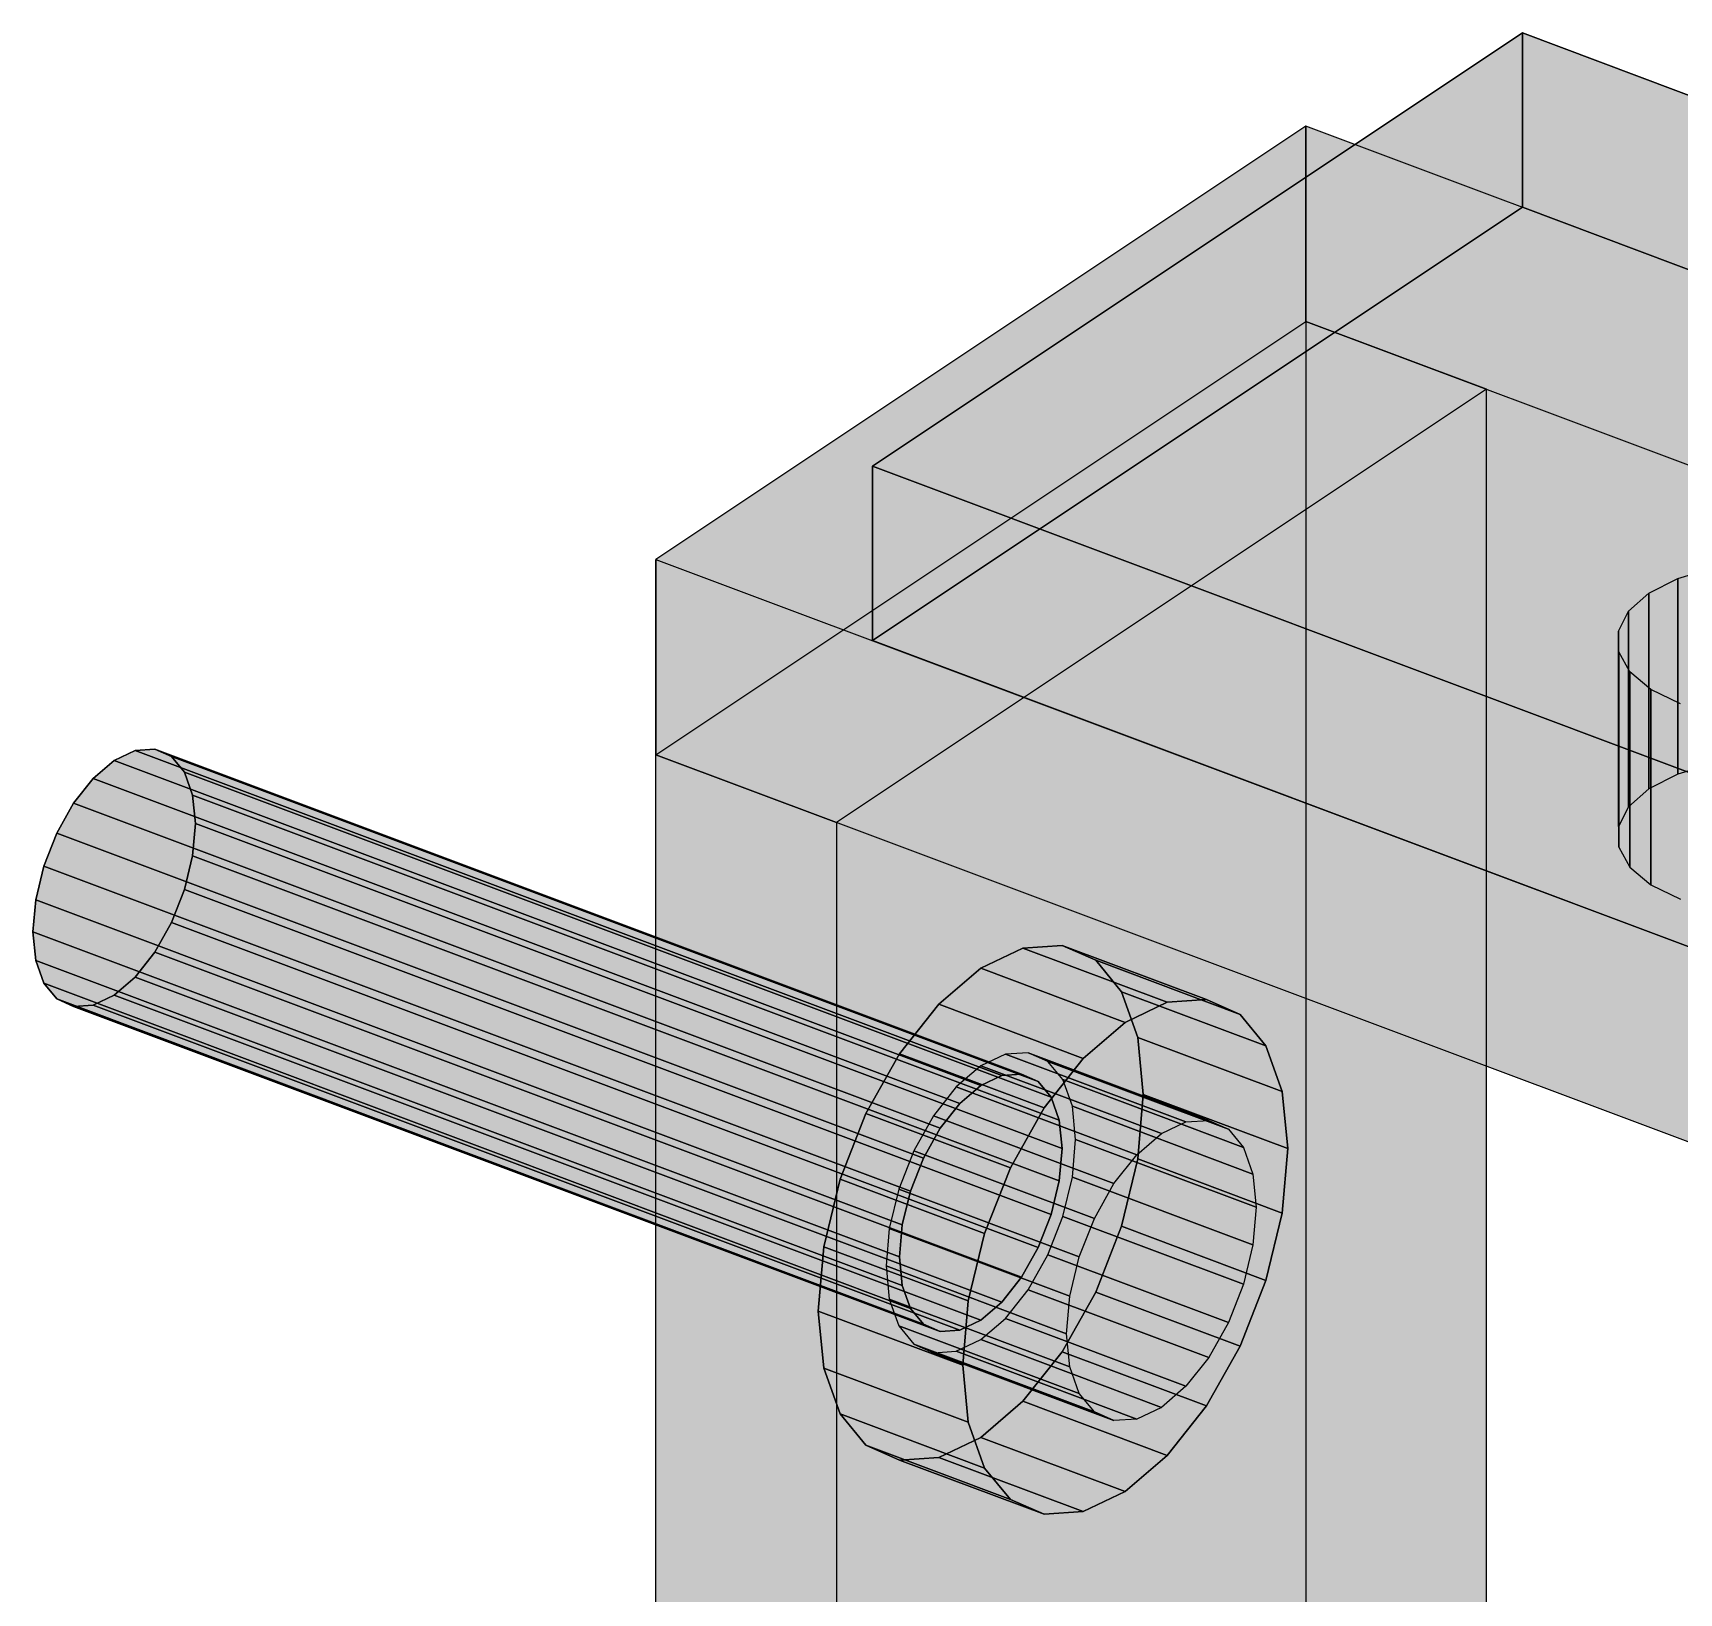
# Model space of a CAD drawing. Header units: millimetres. Extents: x 50 to 612415, y 2 to 4150.
# Drawn here: x 493685.91 to 493733.18, y 3221.14 to 3265.94 of the extents above; entities that cross this region are included whole.
import ezdxf

# ---------------------------------------------------------------- set-up
doc = ezdxf.new("R2010")
doc.units = ezdxf.units.MM
doc.layers.add('HATCH', color=8, linetype='Continuous', lineweight=9)
doc.layers.add('OUTLINE', color=7, linetype='Continuous', lineweight=25)

msp = doc.modelspace()

# ---------------------------------------------------------------- hatches: boundary and pattern name
at = {"layer": 'HATCH', "true_color": 0xaaafb2}
for points in [[(493728.679, 3260.932), (493710.014, 3248.489), (493710.014, 3253.495), (493728.679, 3265.938)], [(493703.793, 3245.209), (493722.457, 3257.652), (493722.457, 3263.265), (493703.793, 3250.822)], [(493715.05, 3236.409), (493703.793, 3245.209), (493722.457, 3257.652)], [(493715.482, 3235.884), (493715.05, 3236.409), (493722.457, 3257.652)], [(493715.482, 3231.955), (493722.457, 3257.652), (493722.457, 3195.914)], [(493715.482, 3231.955), (493715.754, 3233.084), (493722.457, 3257.652)], [(493715.754, 3235.118), (493715.482, 3235.884), (493722.457, 3257.652)], [(493715.754, 3233.084), (493715.847, 3234.163), (493722.457, 3257.652)], [(493715.847, 3234.163), (493715.754, 3235.118), (493722.457, 3257.652)], [(493727.642, 3255.708), (493708.977, 3243.265), (493720.234, 3234.465)], [(493727.642, 3255.708), (493720.234, 3234.465), (493720.667, 3233.94)], [(493727.642, 3193.97), (493727.642, 3255.708), (493720.667, 3230.011)], [(493727.642, 3255.708), (493720.939, 3231.14), (493720.667, 3230.011)], [(493727.642, 3255.708), (493720.667, 3233.94), (493720.939, 3233.174)], [(493727.642, 3255.708), (493721.032, 3232.219), (493720.939, 3231.14)], [(493727.642, 3255.708), (493720.939, 3233.174), (493721.032, 3232.219)], [(493690.259, 3241.344), (493688.842, 3245.336), (493688.239, 3245.048)], [(493690.259, 3241.344), (493689.405, 3245.375), (493688.842, 3245.336)], [(493690.259, 3241.344), (493689.888, 3245.162), (493689.405, 3245.375)], [(493690.259, 3241.344), (493690.259, 3244.711), (493689.888, 3245.162)], [(493710.496, 3231.612), (493703.793, 3183.471), (493703.793, 3245.209)], [(493715.05, 3236.409), (493714.486, 3236.658), (493703.793, 3245.209)], [(493714.486, 3236.658), (493713.829, 3236.613), (493703.793, 3245.209)], [(493713.829, 3236.613), (493713.125, 3236.277), (493703.793, 3245.209)], [(493713.125, 3236.277), (493712.421, 3235.673), (493703.793, 3245.209)], [(493712.421, 3235.673), (493711.764, 3234.843), (493703.793, 3245.209)], [(493711.764, 3234.843), (493711.2, 3233.843), (493703.793, 3245.209)], [(493710.768, 3232.741), (493710.496, 3231.612), (493703.793, 3245.209)], [(493711.2, 3233.843), (493710.768, 3232.741), (493703.793, 3245.209)], [(493690.259, 3241.344), (493688.239, 3245.048), (493687.635, 3244.531)], [(493690.259, 3241.344), (493690.492, 3244.055), (493690.259, 3244.711)], [(493690.259, 3241.344), (493687.635, 3244.531), (493687.072, 3243.819)], [(493690.259, 3241.344), (493687.072, 3243.819), (493686.589, 3242.962)], [(493690.259, 3241.344), (493690.572, 3243.236), (493690.492, 3244.055)], [(493690.259, 3241.344), (493690.492, 3242.311), (493690.572, 3243.236)], [(493708.977, 3243.265), (493708.977, 3181.527), (493715.68, 3229.668)], [(493708.977, 3243.265), (493719.671, 3234.714), (493720.234, 3234.465)], [(493708.977, 3243.265), (493719.014, 3234.669), (493719.671, 3234.714)], [(493708.977, 3243.265), (493718.31, 3234.333), (493719.014, 3234.669)], [(493708.977, 3243.265), (493717.605, 3233.729), (493718.31, 3234.333)], [(493708.977, 3243.265), (493716.949, 3232.899), (493717.605, 3233.729)], [(493708.977, 3243.265), (493716.385, 3231.899), (493716.949, 3232.899)], [(493708.977, 3243.265), (493715.68, 3229.668), (493715.952, 3230.797)], [(493708.977, 3243.265), (493715.952, 3230.797), (493716.385, 3231.899)], [(493690.259, 3241.344), (493686.589, 3242.962), (493686.218, 3242.017)], [(493690.259, 3241.344), (493686.218, 3242.017), (493685.985, 3241.05)], [(493690.259, 3241.344), (493685.906, 3240.125), (493685.985, 3239.307)], [(493690.259, 3241.344), (493685.985, 3241.05), (493685.906, 3240.125)], [(493690.259, 3241.344), (493685.985, 3239.307), (493686.218, 3238.65)], [(493690.259, 3241.344), (493686.218, 3238.65), (493686.589, 3238.2)], [(493690.259, 3241.344), (493686.589, 3238.2), (493687.072, 3237.987)], [(493690.259, 3241.344), (493687.072, 3237.987), (493687.635, 3238.025)], [(493690.259, 3241.344), (493687.635, 3238.025), (493688.239, 3238.313)], [(493690.259, 3241.344), (493688.239, 3238.313), (493688.842, 3238.83)], [(493690.259, 3241.344), (493688.842, 3238.83), (493689.405, 3239.542)], [(493690.259, 3241.344), (493689.405, 3239.542), (493689.888, 3240.399)], [(493717.166, 3231.675), (493714.333, 3239.659), (493713.125, 3239.083)], [(493717.166, 3231.675), (493715.458, 3239.736), (493714.333, 3239.659)], [(493717.166, 3231.675), (493716.424, 3239.31), (493715.458, 3239.736)], [(493717.166, 3231.675), (493713.125, 3239.083), (493711.917, 3238.049)], [(493717.166, 3231.675), (493717.166, 3238.41), (493716.424, 3239.31)], [(493717.166, 3231.675), (493711.917, 3238.049), (493710.792, 3236.626)], [(493717.166, 3231.675), (493717.632, 3237.096), (493717.166, 3238.41)], [(493717.273, 3237.528), (493718.48, 3238.104), (493721.314, 3230.119)], [(493718.48, 3238.104), (493719.606, 3238.181), (493721.314, 3230.119)], [(493719.606, 3238.181), (493720.572, 3237.755), (493721.314, 3230.119)], [(493720.572, 3237.755), (493721.314, 3236.854), (493721.314, 3230.119)], [(493716.065, 3236.493), (493717.273, 3237.528), (493721.314, 3230.119)], [(493717.166, 3231.675), (493717.791, 3235.459), (493717.632, 3237.096)], [(493717.166, 3231.675), (493710.792, 3236.626), (493709.826, 3234.911)], [(493721.314, 3236.854), (493721.78, 3235.541), (493721.314, 3230.119)], [(493714.94, 3235.07), (493716.065, 3236.493), (493721.314, 3230.119)], [(493712.521, 3235.198), (493713.125, 3235.716), (493715.146, 3232.011)], [(493713.125, 3235.716), (493713.729, 3236.004), (493715.146, 3232.011)], [(493713.729, 3236.004), (493714.292, 3236.042), (493715.146, 3232.011)], [(493714.292, 3236.042), (493714.775, 3235.829), (493715.146, 3232.011)], [(493714.775, 3235.829), (493715.146, 3235.379), (493715.146, 3232.011)], [(493711.958, 3234.487), (493712.521, 3235.198), (493715.146, 3232.011)], [(493715.146, 3235.379), (493715.379, 3234.722), (493715.146, 3232.011)], [(493717.166, 3231.675), (493717.632, 3233.61), (493717.791, 3235.459)], [(493721.78, 3235.541), (493721.939, 3233.904), (493721.314, 3230.119)], [(493717.166, 3231.675), (493709.826, 3234.911), (493709.084, 3233.022)], [(493713.973, 3233.356), (493714.94, 3235.07), (493721.314, 3230.119)], [(493715.379, 3234.722), (493715.458, 3233.904), (493715.146, 3232.011)], [(493711.475, 3233.63), (493711.958, 3234.487), (493715.146, 3232.011)], [(493715.458, 3233.904), (493715.379, 3232.979), (493715.146, 3232.011)], [(493721.939, 3233.904), (493721.78, 3232.054), (493721.314, 3230.119)], [(493711.104, 3232.685), (493711.475, 3233.63), (493715.146, 3232.011)], [(493713.232, 3231.466), (493713.973, 3233.356), (493721.314, 3230.119)], [(493717.166, 3231.675), (493709.084, 3233.022), (493708.618, 3231.087)], [(493710.871, 3231.717), (493711.104, 3232.685), (493715.146, 3232.011)], [(493710.871, 3229.974), (493710.792, 3230.793), (493715.146, 3232.011)], [(493710.792, 3230.793), (493710.871, 3231.717), (493715.146, 3232.011)], [(493711.104, 3229.317), (493710.871, 3229.974), (493715.146, 3232.011)], [(493711.475, 3228.867), (493711.104, 3229.317), (493715.146, 3232.011)], [(493711.958, 3228.654), (493711.475, 3228.867), (493715.146, 3232.011)], [(493712.521, 3228.693), (493711.958, 3228.654), (493715.146, 3232.011)], [(493713.125, 3228.981), (493712.521, 3228.693), (493715.146, 3232.011)], [(493713.729, 3229.498), (493713.125, 3228.981), (493715.146, 3232.011)], [(493714.292, 3230.21), (493713.729, 3229.498), (493715.146, 3232.011)], [(493714.775, 3231.067), (493714.292, 3230.21), (493715.146, 3232.011)], [(493715.05, 3230.853), (493715.482, 3231.955), (493722.457, 3195.914)], [(493710.496, 3231.612), (493710.403, 3230.534), (493703.793, 3183.471)], [(493717.166, 3231.675), (493708.459, 3229.237), (493708.618, 3227.6)], [(493717.166, 3231.675), (493708.618, 3231.087), (493708.459, 3229.237)], [(493717.166, 3231.675), (493708.618, 3227.6), (493709.084, 3226.287)], [(493717.166, 3231.675), (493709.084, 3226.287), (493709.826, 3225.386)], [(493717.166, 3231.675), (493709.826, 3225.386), (493710.792, 3224.96)], [(493717.166, 3231.675), (493710.792, 3224.96), (493711.917, 3225.037)], [(493717.166, 3231.675), (493711.917, 3225.037), (493713.125, 3225.613)], [(493712.766, 3229.531), (493713.232, 3231.466), (493721.314, 3230.119)], [(493717.166, 3231.675), (493713.125, 3225.613), (493714.333, 3226.648)], [(493717.166, 3231.675), (493714.333, 3226.648), (493715.458, 3228.071)], [(493717.166, 3231.675), (493715.458, 3228.071), (493716.424, 3229.785)], [(493703.793, 3183.471), (493710.403, 3230.534), (493710.496, 3229.579)], [(493714.486, 3229.853), (493715.05, 3230.853), (493722.457, 3195.914)], [(493712.766, 3226.045), (493712.607, 3227.682), (493721.314, 3230.119)], [(493712.607, 3227.682), (493712.766, 3229.531), (493721.314, 3230.119)], [(493713.232, 3224.731), (493712.766, 3226.045), (493721.314, 3230.119)], [(493713.973, 3223.831), (493713.232, 3224.731), (493721.314, 3230.119)], [(493714.94, 3223.405), (493713.973, 3223.831), (493721.314, 3230.119)], [(493716.065, 3223.482), (493714.94, 3223.405), (493721.314, 3230.119)], [(493717.273, 3224.058), (493716.065, 3223.482), (493721.314, 3230.119)], [(493718.48, 3225.092), (493717.273, 3224.058), (493721.314, 3230.119)], [(493719.606, 3226.515), (493718.48, 3225.092), (493721.314, 3230.119)], [(493720.572, 3228.23), (493719.606, 3226.515), (493721.314, 3230.119)], [(493727.642, 3193.97), (493720.667, 3230.011), (493720.234, 3228.909)], [(493710.403, 3201.348), (493703.793, 3183.471), (493710.496, 3229.579)], [(493708.977, 3181.527), (493715.588, 3228.589), (493715.68, 3229.668)], [(493710.496, 3202.427), (493710.403, 3201.348), (493710.496, 3229.579)], [(493715.754, 3205.933), (493715.482, 3206.699), (493710.496, 3229.579)], [(493715.482, 3206.699), (493715.05, 3207.224), (493710.496, 3229.579)], [(493715.05, 3207.224), (493714.486, 3207.473), (493710.496, 3229.579)], [(493714.486, 3207.473), (493713.829, 3207.427), (493710.496, 3229.579)], [(493713.829, 3207.427), (493713.125, 3207.092), (493710.496, 3229.579)], [(493713.125, 3207.092), (493712.421, 3206.488), (493710.496, 3229.579)], [(493712.421, 3206.488), (493711.764, 3205.658), (493710.496, 3229.579)], [(493711.764, 3205.658), (493711.2, 3204.658), (493710.496, 3229.579)], [(493710.768, 3203.556), (493710.496, 3202.427), (493710.496, 3229.579)], [(493711.2, 3204.658), (493710.768, 3203.556), (493710.496, 3229.579)], [(493715.754, 3205.933), (493710.496, 3229.579), (493710.768, 3228.812)], [(493713.829, 3229.023), (493714.486, 3229.853), (493722.457, 3195.914)], [(493715.68, 3227.634), (493715.588, 3228.589), (493708.977, 3181.527)], [(493715.754, 3205.933), (493710.768, 3228.812), (493711.2, 3228.287)], [(493713.125, 3228.419), (493713.829, 3229.023), (493722.457, 3195.914)], [(493727.642, 3193.97), (493720.234, 3228.909), (493719.671, 3227.909)], [(493715.754, 3205.933), (493711.2, 3228.287), (493722.457, 3195.914)], [(493711.2, 3228.287), (493711.764, 3228.038), (493722.457, 3195.914)], [(493712.421, 3228.084), (493713.125, 3228.419), (493722.457, 3195.914)], [(493715.68, 3227.634), (493708.977, 3181.527), (493715.588, 3199.404)], [(493711.764, 3228.038), (493712.421, 3228.084), (493722.457, 3195.914)], [(493715.68, 3227.634), (493715.588, 3199.404), (493715.68, 3200.483)], [(493715.68, 3227.634), (493720.667, 3204.755), (493720.939, 3203.988)], [(493715.68, 3227.634), (493720.234, 3205.28), (493720.667, 3204.755)], [(493715.68, 3227.634), (493719.671, 3205.528), (493720.234, 3205.28)], [(493715.68, 3227.634), (493719.014, 3205.483), (493719.671, 3205.528)], [(493715.68, 3227.634), (493718.31, 3205.147), (493719.014, 3205.483)], [(493715.68, 3227.634), (493717.605, 3204.544), (493718.31, 3205.147)], [(493715.68, 3227.634), (493716.949, 3203.714), (493717.605, 3204.544)], [(493715.68, 3227.634), (493716.385, 3202.714), (493716.949, 3203.714)], [(493715.68, 3227.634), (493715.68, 3200.483), (493715.952, 3201.612)], [(493715.68, 3227.634), (493715.952, 3201.612), (493716.385, 3202.714)], [(493715.952, 3226.868), (493715.68, 3227.634), (493720.939, 3203.988)], [(493727.642, 3193.97), (493719.671, 3227.909), (493719.014, 3227.079)], [(493716.385, 3226.343), (493715.952, 3226.868), (493720.939, 3203.988)], [(493727.642, 3193.97), (493719.014, 3227.079), (493718.31, 3226.475)], [(493727.642, 3193.97), (493716.385, 3226.343), (493720.939, 3203.988)], [(493727.642, 3193.97), (493716.949, 3226.094), (493716.385, 3226.343)], [(493727.642, 3193.97), (493718.31, 3226.475), (493717.605, 3226.139)], [(493727.642, 3193.97), (493717.605, 3226.139), (493716.949, 3226.094)]]:
    msp.add_hatch(color=253, dxfattribs=at).paths.add_polyline_path(points)
at = {"layer": 'HATCH', "true_color": 0xb7bcc0}
for points in [[(493728.679, 3265.938), (493710.014, 3253.495), (493759.787, 3234.83)], [(493728.679, 3265.938), (493759.787, 3234.83), (493778.452, 3247.274)], [(493722.457, 3263.265), (493703.793, 3250.822), (493732.308, 3249.85)], [(493722.457, 3263.265), (493735.296, 3250.734), (493736.48, 3250.741)], [(493722.457, 3263.265), (493736.48, 3250.741), (493737.627, 3250.594)], [(493722.457, 3263.265), (493734.155, 3250.575), (493735.296, 3250.734)], [(493722.457, 3263.265), (493737.627, 3250.594), (493738.659, 3250.303)], [(493722.457, 3263.265), (493733.136, 3250.273), (493734.155, 3250.575)], [(493722.457, 3263.265), (493738.659, 3250.303), (493739.506, 3249.889)], [(493722.457, 3263.265), (493732.308, 3249.85), (493733.136, 3250.273)], [(493784.673, 3239.934), (493722.457, 3263.265), (493739.506, 3249.889)], [(493759.787, 3229.824), (493710.014, 3248.489), (493728.679, 3260.932)], [(493778.452, 3242.267), (493759.787, 3229.824), (493728.679, 3260.932)], [(493703.793, 3245.209), (493722.457, 3257.652), (493727.642, 3255.708), (493708.977, 3243.265)], [(493732.308, 3244.237), (493703.793, 3245.209), (493722.457, 3257.652)], [(493736.48, 3245.128), (493735.296, 3245.122), (493722.457, 3257.652)], [(493737.627, 3244.981), (493736.48, 3245.128), (493722.457, 3257.652)], [(493735.296, 3245.122), (493734.155, 3244.962), (493722.457, 3257.652)], [(493738.659, 3244.691), (493737.627, 3244.981), (493722.457, 3257.652)], [(493734.155, 3244.962), (493733.136, 3244.66), (493722.457, 3257.652)], [(493739.506, 3244.277), (493738.659, 3244.691), (493722.457, 3257.652)], [(493733.136, 3244.66), (493732.308, 3244.237), (493722.457, 3257.652)], [(493739.506, 3244.277), (493722.457, 3257.652), (493784.673, 3234.322)], [(493731.727, 3249.334), (493732.308, 3249.85), (493703.793, 3250.822)], [(493731.434, 3248.76), (493731.727, 3249.334), (493703.793, 3250.822)], [(493731.447, 3248.168), (493731.434, 3248.76), (493703.793, 3250.822)], [(493731.766, 3247.598), (493731.447, 3248.168), (493703.793, 3250.822)], [(493703.793, 3250.822), (493732.369, 3247.088), (493731.766, 3247.598)], [(493703.793, 3250.822), (493733.216, 3246.674), (493732.369, 3247.088)], [(493703.793, 3250.822), (493758.726, 3237.488), (493733.216, 3246.674)], [(493703.793, 3250.822), (493766.009, 3227.491), (493758.726, 3237.488)], [(493703.793, 3245.209), (493732.308, 3244.237), (493731.727, 3243.721)], [(493703.793, 3245.209), (493731.727, 3243.721), (493731.434, 3243.148)], [(493703.793, 3245.209), (493731.434, 3243.148), (493731.447, 3242.555)], [(493703.793, 3245.209), (493731.447, 3242.555), (493731.766, 3241.985)], [(493731.766, 3241.985), (493732.369, 3241.476), (493703.793, 3245.209)], [(493732.369, 3241.476), (493733.216, 3241.062), (493703.793, 3245.209)], [(493733.216, 3241.062), (493758.726, 3231.875), (493703.793, 3245.209)], [(493758.726, 3231.875), (493766.009, 3221.878), (493703.793, 3245.209)]]:
    msp.add_hatch(color=9, dxfattribs=at).paths.add_polyline_path(points)
at = {"layer": 'HATCH', "true_color": 0xacb1b5}
for points in [[(493778.452, 3242.267), (493728.679, 3260.932), (493728.679, 3265.938), (493778.452, 3247.274)], [(493722.457, 3257.652), (493784.673, 3234.322), (493784.673, 3239.934), (493722.457, 3263.265)], [(493722.457, 3257.652), (493722.457, 3195.914), (493727.642, 3193.97), (493727.642, 3255.708)], [(493710.014, 3248.489), (493759.787, 3229.824), (493759.787, 3234.83), (493710.014, 3253.495)], [(493766.009, 3221.878), (493703.793, 3245.209), (493703.793, 3250.822), (493766.009, 3227.491)], [(493703.793, 3183.471), (493703.793, 3245.209), (493708.977, 3243.265), (493708.977, 3181.527)]]:
    msp.add_hatch(color=253, dxfattribs=at).paths.add_polyline_path(points)
at = {"layer": 'HATCH', "true_color": 0xadb2b6}
for points in [[(493734.155, 3244.962), (493733.136, 3244.66), (493733.136, 3250.273), (493734.155, 3250.575)], [(493714.775, 3235.829), (493714.292, 3236.042), (493689.405, 3245.375), (493689.888, 3245.162)], [(493720.572, 3237.755), (493719.606, 3238.181), (493715.458, 3239.736), (493716.424, 3239.31)], [(493711.475, 3228.867), (493711.958, 3228.654), (493687.072, 3237.987), (493686.589, 3238.2)], [(493715.05, 3236.409), (493714.486, 3236.658), (493719.671, 3234.714), (493720.234, 3234.465)], [(493711.2, 3228.287), (493711.764, 3228.038), (493716.949, 3226.094), (493716.385, 3226.343)], [(493713.973, 3223.831), (493714.94, 3223.405), (493710.792, 3224.96), (493709.826, 3225.386)]]:
    msp.add_hatch(color=253, dxfattribs=at).paths.add_polyline_path(points)
at = {"layer": 'HATCH', "true_color": 0xa8aeb1}
msp.add_hatch(color=253, dxfattribs=at).paths.add_polyline_path([(493732.308, 3244.237), (493731.727, 3243.721), (493731.727, 3249.334), (493732.308, 3249.85)])
at = {"layer": 'HATCH', "true_color": 0xabb0b4}
for points in [[(493733.136, 3244.66), (493732.308, 3244.237), (493732.308, 3249.85), (493733.136, 3250.273)], [(493732.369, 3241.476), (493733.216, 3241.062), (493733.216, 3246.674), (493732.369, 3247.088)]]:
    msp.add_hatch(color=253, dxfattribs=at).paths.add_polyline_path(points)
at = {"layer": 'HATCH', "true_color": 0xa6abae}
for points in [[(493731.727, 3243.721), (493731.434, 3243.148), (493731.434, 3248.76), (493731.727, 3249.334)], [(493731.447, 3242.555), (493731.766, 3241.985), (493731.766, 3247.598), (493731.447, 3248.168)]]:
    msp.add_hatch(color=253, dxfattribs=at).paths.add_polyline_path(points)
at = {"layer": 'HATCH', "true_color": 0xa3a8ab}
msp.add_hatch(color=253, dxfattribs=at).paths.add_polyline_path([(493731.434, 3243.148), (493731.447, 3242.555), (493731.447, 3248.168), (493731.434, 3248.76)])
at = {"layer": 'HATCH', "true_color": 0xa9aeb1}
msp.add_hatch(color=253, dxfattribs=at).paths.add_polyline_path([(493731.766, 3241.985), (493732.369, 3241.476), (493732.369, 3247.088), (493731.766, 3247.598)])
at = {"layer": 'HATCH', "true_color": 0xb5bbbf}
for points in [[(493713.729, 3236.004), (493713.125, 3235.716), (493688.239, 3245.048), (493688.842, 3245.336)], [(493718.48, 3238.104), (493717.273, 3237.528), (493713.125, 3239.083), (493714.333, 3239.659)], [(493712.521, 3228.693), (493713.125, 3228.981), (493688.239, 3238.313), (493687.635, 3238.025)], [(493713.829, 3236.613), (493713.125, 3236.277), (493718.31, 3234.333), (493719.014, 3234.669)], [(493712.421, 3228.084), (493713.125, 3228.419), (493718.31, 3226.475), (493717.605, 3226.139)], [(493716.065, 3223.482), (493717.273, 3224.058), (493713.125, 3225.613), (493711.917, 3225.037)]]:
    msp.add_hatch(color=9, dxfattribs=at).paths.add_polyline_path(points)
at = {"layer": 'HATCH', "true_color": 0xb2b7bb}
for points in [[(493714.292, 3236.042), (493713.729, 3236.004), (493688.842, 3245.336), (493689.405, 3245.375)], [(493719.606, 3238.181), (493718.48, 3238.104), (493714.333, 3239.659), (493715.458, 3239.736)], [(493711.958, 3228.654), (493712.521, 3228.693), (493687.635, 3238.025), (493687.072, 3237.987)], [(493714.486, 3236.658), (493713.829, 3236.613), (493719.014, 3234.669), (493719.671, 3234.714)], [(493711.764, 3228.038), (493712.421, 3228.084), (493717.605, 3226.139), (493716.949, 3226.094)], [(493714.94, 3223.405), (493716.065, 3223.482), (493711.917, 3225.037), (493710.792, 3224.96)]]:
    msp.add_hatch(color=9, dxfattribs=at).paths.add_polyline_path(points)
at = {"layer": 'HATCH', "true_color": 0xa8adb0}
for points in [[(493715.146, 3235.379), (493714.775, 3235.829), (493689.888, 3245.162), (493690.259, 3244.711)], [(493721.314, 3236.854), (493720.572, 3237.755), (493716.424, 3239.31), (493717.166, 3238.41)], [(493711.104, 3229.317), (493711.475, 3228.867), (493686.589, 3238.2), (493686.218, 3238.65)], [(493715.482, 3235.884), (493715.05, 3236.409), (493720.234, 3234.465), (493720.667, 3233.94)], [(493710.768, 3228.812), (493711.2, 3228.287), (493716.385, 3226.343), (493715.952, 3226.868)], [(493713.232, 3224.731), (493713.973, 3223.831), (493709.826, 3225.386), (493709.084, 3226.287)]]:
    msp.add_hatch(color=253, dxfattribs=at).paths.add_polyline_path(points)
at = {"layer": 'HATCH', "true_color": 0xb8bdc1}
for points in [[(493713.125, 3235.716), (493712.521, 3235.198), (493687.635, 3244.531), (493688.239, 3245.048)], [(493717.273, 3237.528), (493716.065, 3236.493), (493711.917, 3238.049), (493713.125, 3239.083)], [(493713.125, 3228.981), (493713.729, 3229.498), (493688.842, 3238.83), (493688.239, 3238.313)], [(493713.125, 3236.277), (493712.421, 3235.673), (493717.605, 3233.729), (493718.31, 3234.333)], [(493713.125, 3228.419), (493713.829, 3229.023), (493719.014, 3227.079), (493718.31, 3226.475)], [(493717.273, 3224.058), (493718.48, 3225.092), (493714.333, 3226.648), (493713.125, 3225.613)]]:
    msp.add_hatch(color=9, dxfattribs=at).paths.add_polyline_path(points)
at = {"layer": 'HATCH', "true_color": 0xa4a9ac}
for points in [[(493715.379, 3234.722), (493715.146, 3235.379), (493690.259, 3244.711), (493690.492, 3244.055)], [(493710.871, 3229.974), (493711.104, 3229.317), (493686.218, 3238.65), (493685.985, 3239.307)], [(493721.78, 3235.541), (493721.314, 3236.854), (493717.166, 3238.41), (493717.632, 3237.096)], [(493715.754, 3235.118), (493715.482, 3235.884), (493720.667, 3233.94), (493720.939, 3233.174)], [(493710.496, 3229.579), (493710.768, 3228.812), (493715.952, 3226.868), (493715.68, 3227.634)], [(493712.766, 3226.045), (493713.232, 3224.731), (493709.084, 3226.287), (493708.618, 3227.6)]]:
    msp.add_hatch(color=253, dxfattribs=at).paths.add_polyline_path(points)
at = {"layer": 'HATCH', "true_color": 0xb9bec2}
for points in [[(493712.521, 3235.198), (493711.958, 3234.487), (493687.072, 3243.819), (493687.635, 3244.531)], [(493713.729, 3229.498), (493714.292, 3230.21), (493689.405, 3239.542), (493688.842, 3238.83)], [(493716.065, 3236.493), (493714.94, 3235.07), (493710.792, 3236.626), (493711.917, 3238.049)], [(493712.421, 3235.673), (493711.764, 3234.843), (493716.949, 3232.899), (493717.605, 3233.729)], [(493713.829, 3229.023), (493714.486, 3229.853), (493719.671, 3227.909), (493719.014, 3227.079)], [(493718.48, 3225.092), (493719.606, 3226.515), (493715.458, 3228.071), (493714.333, 3226.648)]]:
    msp.add_hatch(color=9, dxfattribs=at).paths.add_polyline_path(points)
at = {"layer": 'HATCH', "true_color": 0xb8bec2}
for points in [[(493711.958, 3234.487), (493711.475, 3233.63), (493686.589, 3242.962), (493687.072, 3243.819)], [(493714.292, 3230.21), (493714.775, 3231.067), (493689.888, 3240.399), (493689.405, 3239.542)], [(493714.94, 3235.07), (493713.973, 3233.356), (493709.826, 3234.911), (493710.792, 3236.626)], [(493711.764, 3234.843), (493711.2, 3233.843), (493716.385, 3231.899), (493716.949, 3232.899)], [(493714.486, 3229.853), (493715.05, 3230.853), (493720.234, 3228.909), (493719.671, 3227.909)], [(493719.606, 3226.515), (493720.572, 3228.23), (493716.424, 3229.785), (493715.458, 3228.071)]]:
    msp.add_hatch(color=9, dxfattribs=at).paths.add_polyline_path(points)
at = {"layer": 'HATCH', "true_color": 0xa9afb2}
for points in [[(493715.458, 3233.904), (493715.379, 3234.722), (493690.492, 3244.055), (493690.572, 3243.236)], [(493710.792, 3230.793), (493710.871, 3229.974), (493685.985, 3239.307), (493685.906, 3240.125)], [(493721.939, 3233.904), (493721.78, 3235.541), (493717.632, 3237.096), (493717.791, 3235.459)], [(493715.847, 3234.163), (493715.754, 3235.118), (493720.939, 3233.174), (493721.032, 3232.219)], [(493710.403, 3230.534), (493710.496, 3229.579), (493715.68, 3227.634), (493715.588, 3228.589)], [(493712.607, 3227.682), (493712.766, 3226.045), (493708.618, 3227.6), (493708.459, 3229.237)]]:
    msp.add_hatch(color=253, dxfattribs=at).paths.add_polyline_path(points)
at = {"layer": 'HATCH', "true_color": 0xaeb4b8}
for points in [[(493715.379, 3232.979), (493715.458, 3233.904), (493690.572, 3243.236), (493690.492, 3242.311)], [(493710.871, 3231.717), (493710.792, 3230.793), (493685.906, 3240.125), (493685.985, 3241.05)], [(493721.78, 3232.054), (493721.939, 3233.904), (493717.791, 3235.459), (493717.632, 3233.61)], [(493715.754, 3233.084), (493715.847, 3234.163), (493721.032, 3232.219), (493720.939, 3231.14)], [(493710.496, 3231.612), (493710.403, 3230.534), (493715.588, 3228.589), (493715.68, 3229.668)], [(493712.766, 3229.531), (493712.607, 3227.682), (493708.459, 3229.237), (493708.618, 3231.087)]]:
    msp.add_hatch(color=253, dxfattribs=at).paths.add_polyline_path(points)
at = {"layer": 'HATCH', "true_color": 0xb6bcc0}
for points in [[(493711.475, 3233.63), (493711.104, 3232.685), (493686.218, 3242.017), (493686.589, 3242.962)], [(493714.775, 3231.067), (493715.146, 3232.011), (493690.259, 3241.344), (493689.888, 3240.399)], [(493713.973, 3233.356), (493713.232, 3231.466), (493709.084, 3233.022), (493709.826, 3234.911)], [(493711.2, 3233.843), (493710.768, 3232.741), (493715.952, 3230.797), (493716.385, 3231.899)], [(493715.05, 3230.853), (493715.482, 3231.955), (493720.667, 3230.011), (493720.234, 3228.909)], [(493720.572, 3228.23), (493721.314, 3230.119), (493717.166, 3231.675), (493716.424, 3229.785)]]:
    msp.add_hatch(color=9, dxfattribs=at).paths.add_polyline_path(points)
at = {"layer": 'HATCH', "true_color": 0xb3b8bc}
for points in [[(493715.146, 3232.011), (493715.379, 3232.979), (493690.492, 3242.311), (493690.259, 3241.344)], [(493711.104, 3232.685), (493710.871, 3231.717), (493685.985, 3241.05), (493686.218, 3242.017)], [(493721.314, 3230.119), (493721.78, 3232.054), (493717.632, 3233.61), (493717.166, 3231.675)], [(493713.232, 3231.466), (493712.766, 3229.531), (493708.618, 3231.087), (493709.084, 3233.022)], [(493715.482, 3231.955), (493715.754, 3233.084), (493720.939, 3231.14), (493720.667, 3230.011)], [(493710.768, 3232.741), (493710.496, 3231.612), (493715.68, 3229.668), (493715.952, 3230.797)]]:
    msp.add_hatch(color=9, dxfattribs=at).paths.add_polyline_path(points)

# ---------------------------------------------------------------- linework, layer by layer
at = {"layer": 'OUTLINE', "color": 139, "true_color": 0x42544a}
for p, q in [((493710.014, 3253.495), (493728.679, 3265.938)), ((493728.679, 3265.938), (493710.014, 3253.495)), ((493728.679, 3265.938), (493728.679, 3260.932)), ((493728.679, 3260.932), (493728.679, 3265.938)), ((493728.679, 3265.938), (493778.452, 3247.274)), ((493778.452, 3247.274), (493728.679, 3265.938)), ((493722.457, 3263.265), (493703.793, 3250.822)), ((493722.457, 3263.265), (493703.793, 3250.822)), ((493722.457, 3257.652), (493722.457, 3263.265)), ((493784.673, 3239.934), (493722.457, 3263.265)), ((493722.457, 3263.265), (493722.457, 3257.652)), ((493784.673, 3239.934), (493722.457, 3263.265)), ((493728.679, 3260.932), (493710.014, 3248.489)), ((493710.014, 3248.489), (493728.679, 3260.932)), ((493778.452, 3242.267), (493728.679, 3260.932)), ((493728.679, 3260.932), (493778.452, 3242.267)), ((493703.793, 3245.209), (493722.457, 3257.652)), ((493703.793, 3245.209), (493722.457, 3257.652)), ((493703.793, 3245.209), (493722.457, 3257.652)), ((493703.793, 3245.209), (493722.457, 3257.652)), ((493722.457, 3257.652), (493722.457, 3195.914)), ((493727.642, 3255.708), (493722.457, 3257.652)), ((493722.457, 3257.652), (493722.457, 3195.914)), ((493722.457, 3257.652), (493727.642, 3255.708)), ((493722.457, 3257.652), (493784.673, 3234.322)), ((493722.457, 3257.652), (493784.673, 3234.322)), ((493727.642, 3255.708), (493708.977, 3243.265)), ((493727.642, 3255.708), (493708.977, 3243.265)), ((493727.642, 3193.97), (493727.642, 3255.708)), ((493727.642, 3193.97), (493727.642, 3255.708)), ((493710.014, 3248.489), (493710.014, 3253.495)), ((493710.014, 3253.495), (493759.787, 3234.83)), ((493759.787, 3234.83), (493710.014, 3253.495)), ((493710.014, 3253.495), (493710.014, 3248.489)), ((493703.793, 3250.822), (493703.793, 3245.209)), ((493703.793, 3245.209), (493703.793, 3250.822)), ((493703.793, 3250.822), (493766.009, 3227.491)), ((493703.793, 3250.822), (493766.009, 3227.491)), ((493733.136, 3250.273), (493734.155, 3250.575)), ((493733.136, 3250.273), (493734.155, 3250.575)), ((493731.727, 3249.334), (493732.308, 3249.85)), ((493731.727, 3249.334), (493732.308, 3249.85)), ((493732.308, 3249.85), (493733.136, 3250.273)), ((493732.308, 3249.85), (493733.136, 3250.273)), ((493732.308, 3244.237), (493732.308, 3249.85)), ((493732.308, 3249.85), (493732.308, 3244.237)), ((493733.136, 3244.66), (493733.136, 3250.273)), ((493733.136, 3250.273), (493733.136, 3244.66)), ((493731.434, 3248.76), (493731.727, 3249.334)), ((493731.434, 3248.76), (493731.727, 3249.334)), ((493731.727, 3243.721), (493731.727, 3249.334)), ((493731.727, 3249.334), (493731.727, 3243.721)), ((493759.787, 3229.824), (493710.014, 3248.489)), ((493710.014, 3248.489), (493759.787, 3229.824)), ((493731.434, 3243.148), (493731.434, 3248.76)), ((493731.447, 3248.168), (493731.434, 3248.76)), ((493731.434, 3248.76), (493731.434, 3243.148)), ((493731.447, 3248.168), (493731.434, 3248.76)), ((493731.447, 3242.555), (493731.447, 3248.168)), ((493731.766, 3247.598), (493731.447, 3248.168)), ((493731.766, 3247.598), (493731.447, 3248.168)), ((493731.447, 3248.168), (493731.447, 3242.555)), ((493731.766, 3241.985), (493731.766, 3247.598)), ((493732.369, 3247.088), (493731.766, 3247.598)), ((493732.369, 3247.088), (493731.766, 3247.598)), ((493731.766, 3247.598), (493731.766, 3241.985)), ((493732.369, 3241.476), (493732.369, 3247.088)), ((493733.216, 3246.674), (493732.369, 3247.088)), ((493733.216, 3246.674), (493732.369, 3247.088)), ((493732.369, 3247.088), (493732.369, 3241.476)), ((493688.842, 3245.336), (493688.239, 3245.048)), ((493688.239, 3245.048), (493688.842, 3245.336)), ((493689.405, 3245.375), (493688.842, 3245.336)), ((493688.842, 3245.336), (493689.405, 3245.375)), ((493713.729, 3236.004), (493688.842, 3245.336)), ((493688.842, 3245.336), (493713.729, 3236.004)), ((493689.888, 3245.162), (493689.405, 3245.375)), ((493714.292, 3236.042), (493689.405, 3245.375)), ((493689.405, 3245.375), (493689.888, 3245.162)), ((493689.405, 3245.375), (493714.292, 3236.042)), ((493690.259, 3244.711), (493689.888, 3245.162)), ((493714.775, 3235.829), (493689.888, 3245.162)), ((493689.888, 3245.162), (493690.259, 3244.711)), ((493689.888, 3245.162), (493714.775, 3235.829)), ((493703.793, 3183.471), (493703.793, 3245.209)), ((493703.793, 3183.471), (493703.793, 3245.209)), ((493703.793, 3245.209), (493708.977, 3243.265)), ((493708.977, 3243.265), (493703.793, 3245.209)), ((493766.009, 3221.878), (493703.793, 3245.209)), ((493766.009, 3221.878), (493703.793, 3245.209)), ((493688.239, 3245.048), (493687.635, 3244.531)), ((493687.635, 3244.531), (493688.239, 3245.048)), ((493713.125, 3235.716), (493688.239, 3245.048)), ((493688.239, 3245.048), (493713.125, 3235.716)), ((493690.492, 3244.055), (493690.259, 3244.711)), ((493715.146, 3235.379), (493690.259, 3244.711)), ((493690.259, 3244.711), (493690.492, 3244.055)), ((493690.259, 3244.711), (493715.146, 3235.379)), ((493733.136, 3244.66), (493732.308, 3244.237)), ((493733.136, 3244.66), (493732.308, 3244.237)), ((493734.155, 3244.962), (493733.136, 3244.66)), ((493734.155, 3244.962), (493733.136, 3244.66)), ((493687.635, 3244.531), (493687.072, 3243.819)), ((493687.072, 3243.819), (493687.635, 3244.531)), ((493712.521, 3235.198), (493687.635, 3244.531)), ((493687.635, 3244.531), (493712.521, 3235.198)), ((493732.308, 3244.237), (493731.727, 3243.721)), ((493732.308, 3244.237), (493731.727, 3243.721)), ((493687.072, 3243.819), (493686.589, 3242.962)), ((493686.589, 3242.962), (493687.072, 3243.819)), ((493711.958, 3234.487), (493687.072, 3243.819)), ((493687.072, 3243.819), (493711.958, 3234.487)), ((493690.572, 3243.236), (493690.492, 3244.055)), ((493715.379, 3234.722), (493690.492, 3244.055)), ((493690.492, 3244.055), (493690.572, 3243.236)), ((493690.492, 3244.055), (493715.379, 3234.722)), ((493731.727, 3243.721), (493731.434, 3243.148)), ((493731.727, 3243.721), (493731.434, 3243.148)), ((493690.492, 3242.311), (493690.572, 3243.236)), ((493690.572, 3243.236), (493690.492, 3242.311)), ((493715.458, 3233.904), (493690.572, 3243.236)), ((493690.572, 3243.236), (493715.458, 3233.904)), ((493708.977, 3243.265), (493708.977, 3181.527)), ((493708.977, 3243.265), (493708.977, 3181.527)), ((493686.589, 3242.962), (493686.218, 3242.017)), ((493686.218, 3242.017), (493686.589, 3242.962)), ((493711.475, 3233.63), (493686.589, 3242.962)), ((493686.589, 3242.962), (493711.475, 3233.63)), ((493731.434, 3243.148), (493731.447, 3242.555)), ((493731.434, 3243.148), (493731.447, 3242.555)), ((493690.259, 3241.344), (493690.492, 3242.311)), ((493690.492, 3242.311), (493690.259, 3241.344)), ((493715.379, 3232.979), (493690.492, 3242.311)), ((493690.492, 3242.311), (493715.379, 3232.979)), ((493731.447, 3242.555), (493731.766, 3241.985)), ((493731.447, 3242.555), (493731.766, 3241.985)), ((493686.218, 3242.017), (493685.985, 3241.05)), ((493685.985, 3241.05), (493686.218, 3242.017)), ((493686.218, 3242.017), (493711.104, 3232.685)), ((493711.104, 3232.685), (493686.218, 3242.017)), ((493731.766, 3241.985), (493732.369, 3241.476)), ((493731.766, 3241.985), (493732.369, 3241.476)), ((493689.888, 3240.399), (493690.259, 3241.344)), ((493690.259, 3241.344), (493689.888, 3240.399)), ((493715.146, 3232.011), (493690.259, 3241.344)), ((493690.259, 3241.344), (493715.146, 3232.011)), ((493732.369, 3241.476), (493733.216, 3241.062)), ((493732.369, 3241.476), (493733.216, 3241.062)), ((493685.985, 3241.05), (493685.906, 3240.125)), ((493685.906, 3240.125), (493685.985, 3241.05)), ((493685.985, 3241.05), (493710.871, 3231.717)), ((493710.871, 3231.717), (493685.985, 3241.05)), ((493689.405, 3239.542), (493689.888, 3240.399)), ((493689.888, 3240.399), (493689.405, 3239.542)), ((493689.888, 3240.399), (493714.775, 3231.067)), ((493714.775, 3231.067), (493689.888, 3240.399)), ((493685.906, 3240.125), (493685.985, 3239.307)), ((493685.985, 3239.307), (493685.906, 3240.125)), ((493685.906, 3240.125), (493710.792, 3230.793)), ((493710.792, 3230.793), (493685.906, 3240.125)), ((493688.842, 3238.83), (493689.405, 3239.542)), ((493689.405, 3239.542), (493688.842, 3238.83)), ((493689.405, 3239.542), (493714.292, 3230.21)), ((493714.292, 3230.21), (493689.405, 3239.542)), ((493714.333, 3239.659), (493713.125, 3239.083)), ((493713.125, 3239.083), (493714.333, 3239.659)), ((493715.458, 3239.736), (493714.333, 3239.659)), ((493714.333, 3239.659), (493715.458, 3239.736)), ((493718.48, 3238.104), (493714.333, 3239.659)), ((493714.333, 3239.659), (493718.48, 3238.104)), ((493716.424, 3239.31), (493715.458, 3239.736)), ((493719.606, 3238.181), (493715.458, 3239.736)), ((493715.458, 3239.736), (493716.424, 3239.31)), ((493715.458, 3239.736), (493719.606, 3238.181)), ((493685.985, 3239.307), (493686.218, 3238.65)), ((493686.218, 3238.65), (493685.985, 3239.307)), ((493685.985, 3239.307), (493710.871, 3229.974)), ((493710.871, 3229.974), (493685.985, 3239.307)), ((493713.125, 3239.083), (493711.917, 3238.049)), ((493711.917, 3238.049), (493713.125, 3239.083)), ((493717.273, 3237.528), (493713.125, 3239.083)), ((493713.125, 3239.083), (493717.273, 3237.528)), ((493717.166, 3238.41), (493716.424, 3239.31)), ((493720.572, 3237.755), (493716.424, 3239.31)), ((493716.424, 3239.31), (493717.166, 3238.41)), ((493716.424, 3239.31), (493720.572, 3237.755)), ((493686.218, 3238.65), (493686.589, 3238.2)), ((493686.589, 3238.2), (493686.218, 3238.65)), ((493686.218, 3238.65), (493711.104, 3229.317)), ((493711.104, 3229.317), (493686.218, 3238.65)), ((493688.239, 3238.313), (493688.842, 3238.83)), ((493688.842, 3238.83), (493688.239, 3238.313)), ((493688.842, 3238.83), (493713.729, 3229.498)), ((493713.729, 3229.498), (493688.842, 3238.83)), ((493686.589, 3238.2), (493687.072, 3237.987)), ((493687.072, 3237.987), (493686.589, 3238.2)), ((493686.589, 3238.2), (493711.475, 3228.867)), ((493711.475, 3228.867), (493686.589, 3238.2)), ((493687.072, 3237.987), (493687.635, 3238.025)), ((493687.635, 3238.025), (493687.072, 3237.987)), ((493687.635, 3238.025), (493688.239, 3238.313)), ((493688.239, 3238.313), (493687.635, 3238.025)), ((493687.635, 3238.025), (493712.521, 3228.693)), ((493712.521, 3228.693), (493687.635, 3238.025)), ((493688.239, 3238.313), (493713.125, 3228.981)), ((493713.125, 3228.981), (493688.239, 3238.313)), ((493711.917, 3238.049), (493710.792, 3236.626)), ((493710.792, 3236.626), (493711.917, 3238.049)), ((493716.065, 3236.493), (493711.917, 3238.049)), ((493711.917, 3238.049), (493716.065, 3236.493)), ((493717.632, 3237.096), (493717.166, 3238.41)), ((493721.314, 3236.854), (493717.166, 3238.41)), ((493717.166, 3238.41), (493717.632, 3237.096)), ((493717.166, 3238.41), (493721.314, 3236.854)), ((493717.273, 3237.528), (493718.48, 3238.104)), ((493718.48, 3238.104), (493717.273, 3237.528)), ((493718.48, 3238.104), (493719.606, 3238.181)), ((493719.606, 3238.181), (493718.48, 3238.104)), ((493719.606, 3238.181), (493720.572, 3237.755)), ((493720.572, 3237.755), (493719.606, 3238.181)), ((493687.072, 3237.987), (493711.958, 3228.654)), ((493711.958, 3228.654), (493687.072, 3237.987)), ((493720.572, 3237.755), (493721.314, 3236.854)), ((493721.314, 3236.854), (493720.572, 3237.755)), ((493716.065, 3236.493), (493717.273, 3237.528)), ((493717.273, 3237.528), (493716.065, 3236.493)), ((493717.791, 3235.459), (493717.632, 3237.096)), ((493721.78, 3235.541), (493717.632, 3237.096)), ((493717.632, 3237.096), (493717.791, 3235.459)), ((493717.632, 3237.096), (493721.78, 3235.541)), ((493710.792, 3236.626), (493709.826, 3234.911)), ((493709.826, 3234.911), (493710.792, 3236.626)), ((493714.94, 3235.07), (493710.792, 3236.626)), ((493710.792, 3236.626), (493714.94, 3235.07)), ((493713.829, 3236.613), (493713.125, 3236.277)), ((493713.829, 3236.613), (493713.125, 3236.277)), ((493714.486, 3236.658), (493713.829, 3236.613)), ((493714.486, 3236.658), (493713.829, 3236.613)), ((493713.829, 3236.613), (493719.014, 3234.669)), ((493719.014, 3234.669), (493713.829, 3236.613)), ((493715.05, 3236.409), (493714.486, 3236.658)), ((493714.486, 3236.658), (493719.671, 3234.714)), ((493719.671, 3234.714), (493714.486, 3236.658)), ((493715.05, 3236.409), (493714.486, 3236.658)), ((493721.78, 3235.541), (493721.314, 3236.854)), ((493721.314, 3236.854), (493721.78, 3235.541)), ((493713.125, 3236.277), (493712.421, 3235.673)), ((493713.125, 3236.277), (493712.421, 3235.673)), ((493713.125, 3236.277), (493718.31, 3234.333)), ((493718.31, 3234.333), (493713.125, 3236.277)), ((493714.94, 3235.07), (493716.065, 3236.493)), ((493716.065, 3236.493), (493714.94, 3235.07)), ((493715.482, 3235.884), (493715.05, 3236.409)), ((493715.482, 3235.884), (493715.05, 3236.409)), ((493715.05, 3236.409), (493720.234, 3234.465)), ((493720.234, 3234.465), (493715.05, 3236.409)), ((493712.421, 3235.673), (493711.764, 3234.843)), ((493712.421, 3235.673), (493711.764, 3234.843)), ((493712.421, 3235.673), (493717.605, 3233.729)), ((493717.605, 3233.729), (493712.421, 3235.673)), ((493713.125, 3235.716), (493712.521, 3235.198)), ((493712.521, 3235.198), (493713.125, 3235.716)), ((493713.729, 3236.004), (493713.125, 3235.716)), ((493713.125, 3235.716), (493713.729, 3236.004)), ((493714.292, 3236.042), (493713.729, 3236.004)), ((493713.729, 3236.004), (493714.292, 3236.042)), ((493714.775, 3235.829), (493714.292, 3236.042)), ((493714.292, 3236.042), (493714.775, 3235.829)), ((493715.146, 3235.379), (493714.775, 3235.829)), ((493714.775, 3235.829), (493715.146, 3235.379)), ((493715.754, 3235.118), (493715.482, 3235.884)), ((493715.754, 3235.118), (493715.482, 3235.884)), ((493715.482, 3235.884), (493720.667, 3233.94)), ((493720.667, 3233.94), (493715.482, 3235.884)), ((493712.521, 3235.198), (493711.958, 3234.487)), ((493711.958, 3234.487), (493712.521, 3235.198)), ((493715.379, 3234.722), (493715.146, 3235.379)), ((493715.146, 3235.379), (493715.379, 3234.722)), ((493717.632, 3233.61), (493717.791, 3235.459)), ((493717.791, 3235.459), (493717.632, 3233.61)), ((493721.939, 3233.904), (493717.791, 3235.459)), ((493717.791, 3235.459), (493721.939, 3233.904)), ((493721.939, 3233.904), (493721.78, 3235.541)), ((493721.78, 3235.541), (493721.939, 3233.904)), ((493709.826, 3234.911), (493709.084, 3233.022)), ((493709.084, 3233.022), (493709.826, 3234.911)), ((493713.973, 3233.356), (493709.826, 3234.911)), ((493709.826, 3234.911), (493713.973, 3233.356)), ((493711.764, 3234.843), (493711.2, 3233.843)), ((493711.764, 3234.843), (493711.2, 3233.843)), ((493711.764, 3234.843), (493716.949, 3232.899)), ((493716.949, 3232.899), (493711.764, 3234.843)), ((493713.973, 3233.356), (493714.94, 3235.07)), ((493714.94, 3235.07), (493713.973, 3233.356)), ((493715.458, 3233.904), (493715.379, 3234.722)), ((493715.379, 3234.722), (493715.458, 3233.904)), ((493715.847, 3234.163), (493715.754, 3235.118)), ((493715.847, 3234.163), (493715.754, 3235.118)), ((493715.754, 3235.118), (493720.939, 3233.174)), ((493720.939, 3233.174), (493715.754, 3235.118)), ((493711.958, 3234.487), (493711.475, 3233.63)), ((493711.475, 3233.63), (493711.958, 3234.487)), ((493717.605, 3233.729), (493718.31, 3234.333)), ((493717.605, 3233.729), (493718.31, 3234.333)), ((493718.31, 3234.333), (493719.014, 3234.669)), ((493718.31, 3234.333), (493719.014, 3234.669)), ((493719.014, 3234.669), (493719.671, 3234.714)), ((493719.014, 3234.669), (493719.671, 3234.714)), ((493719.671, 3234.714), (493720.234, 3234.465)), ((493719.671, 3234.714), (493720.234, 3234.465)), ((493720.234, 3234.465), (493720.667, 3233.94)), ((493720.234, 3234.465), (493720.667, 3233.94)), ((493711.2, 3233.843), (493710.768, 3232.741)), ((493711.2, 3233.843), (493710.768, 3232.741)), ((493711.2, 3233.843), (493716.385, 3231.899)), ((493716.385, 3231.899), (493711.2, 3233.843)), ((493715.379, 3232.979), (493715.458, 3233.904)), ((493715.458, 3233.904), (493715.379, 3232.979)), ((493715.754, 3233.084), (493715.847, 3234.163)), ((493715.754, 3233.084), (493715.847, 3234.163)), ((493715.847, 3234.163), (493721.032, 3232.219)), ((493721.032, 3232.219), (493715.847, 3234.163)), ((493720.667, 3233.94), (493720.939, 3233.174)), ((493720.667, 3233.94), (493720.939, 3233.174)), ((493721.78, 3232.054), (493721.939, 3233.904)), ((493721.939, 3233.904), (493721.78, 3232.054)), ((493711.475, 3233.63), (493711.104, 3232.685)), ((493711.104, 3232.685), (493711.475, 3233.63)), ((493713.232, 3231.466), (493713.973, 3233.356)), ((493713.973, 3233.356), (493713.232, 3231.466)), ((493716.949, 3232.899), (493717.605, 3233.729)), ((493716.949, 3232.899), (493717.605, 3233.729)), ((493717.166, 3231.675), (493717.632, 3233.61)), ((493717.632, 3233.61), (493717.166, 3231.675)), ((493721.78, 3232.054), (493717.632, 3233.61)), ((493717.632, 3233.61), (493721.78, 3232.054)), ((493709.084, 3233.022), (493708.618, 3231.087)), ((493708.618, 3231.087), (493709.084, 3233.022)), ((493709.084, 3233.022), (493713.232, 3231.466)), ((493713.232, 3231.466), (493709.084, 3233.022)), ((493715.146, 3232.011), (493715.379, 3232.979)), ((493715.379, 3232.979), (493715.146, 3232.011)), ((493715.482, 3231.955), (493715.754, 3233.084)), ((493715.482, 3231.955), (493715.754, 3233.084)), ((493715.754, 3233.084), (493720.939, 3231.14)), ((493720.939, 3231.14), (493715.754, 3233.084)), ((493716.385, 3231.899), (493716.949, 3232.899)), ((493716.385, 3231.899), (493716.949, 3232.899)), ((493720.939, 3233.174), (493721.032, 3232.219)), ((493720.939, 3233.174), (493721.032, 3232.219)), ((493710.768, 3232.741), (493710.496, 3231.612)), ((493710.768, 3232.741), (493710.496, 3231.612)), ((493715.952, 3230.797), (493710.768, 3232.741)), ((493710.768, 3232.741), (493715.952, 3230.797)), ((493711.104, 3232.685), (493710.871, 3231.717)), ((493710.871, 3231.717), (493711.104, 3232.685)), ((493714.775, 3231.067), (493715.146, 3232.011)), ((493715.146, 3232.011), (493714.775, 3231.067)), ((493715.05, 3230.853), (493715.482, 3231.955)), ((493715.05, 3230.853), (493715.482, 3231.955)), ((493715.482, 3231.955), (493720.667, 3230.011)), ((493720.667, 3230.011), (493715.482, 3231.955)), ((493715.952, 3230.797), (493716.385, 3231.899)), ((493715.952, 3230.797), (493716.385, 3231.899)), ((493721.032, 3232.219), (493720.939, 3231.14)), ((493721.032, 3232.219), (493720.939, 3231.14)), ((493721.314, 3230.119), (493721.78, 3232.054)), ((493721.78, 3232.054), (493721.314, 3230.119)), ((493710.496, 3231.612), (493710.403, 3230.534)), ((493710.496, 3231.612), (493710.403, 3230.534)), ((493715.68, 3229.668), (493710.496, 3231.612)), ((493710.496, 3231.612), (493715.68, 3229.668)), ((493710.871, 3231.717), (493710.792, 3230.793)), ((493710.792, 3230.793), (493710.871, 3231.717)), ((493712.766, 3229.531), (493713.232, 3231.466)), ((493713.232, 3231.466), (493712.766, 3229.531)), ((493716.424, 3229.785), (493717.166, 3231.675)), ((493717.166, 3231.675), (493716.424, 3229.785)), ((493721.314, 3230.119), (493717.166, 3231.675)), ((493717.166, 3231.675), (493721.314, 3230.119)), ((493708.618, 3231.087), (493708.459, 3229.237)), ((493708.459, 3229.237), (493708.618, 3231.087)), ((493708.618, 3231.087), (493712.766, 3229.531)), ((493712.766, 3229.531), (493708.618, 3231.087)), ((493714.292, 3230.21), (493714.775, 3231.067)), ((493714.775, 3231.067), (493714.292, 3230.21)), ((493720.939, 3231.14), (493720.667, 3230.011)), ((493720.939, 3231.14), (493720.667, 3230.011)), ((493710.403, 3230.534), (493710.496, 3229.579)), ((493710.403, 3230.534), (493710.496, 3229.579)), ((493715.588, 3228.589), (493710.403, 3230.534)), ((493710.403, 3230.534), (493715.588, 3228.589)), ((493710.792, 3230.793), (493710.871, 3229.974)), ((493710.871, 3229.974), (493710.792, 3230.793)), ((493714.486, 3229.853), (493715.05, 3230.853)), ((493714.486, 3229.853), (493715.05, 3230.853)), ((493720.234, 3228.909), (493715.05, 3230.853)), ((493715.05, 3230.853), (493720.234, 3228.909)), ((493715.68, 3229.668), (493715.952, 3230.797)), ((493715.68, 3229.668), (493715.952, 3230.797)), ((493713.729, 3229.498), (493714.292, 3230.21)), ((493714.292, 3230.21), (493713.729, 3229.498)), ((493720.667, 3230.011), (493720.234, 3228.909)), ((493720.667, 3230.011), (493720.234, 3228.909)), ((493720.572, 3228.23), (493721.314, 3230.119)), ((493721.314, 3230.119), (493720.572, 3228.23)), ((493710.496, 3229.579), (493710.768, 3228.812)), ((493710.496, 3229.579), (493710.768, 3228.812)), ((493715.68, 3227.634), (493710.496, 3229.579)), ((493710.496, 3229.579), (493715.68, 3227.634)), ((493710.871, 3229.974), (493711.104, 3229.317)), ((493711.104, 3229.317), (493710.871, 3229.974)), ((493712.607, 3227.682), (493712.766, 3229.531)), ((493712.766, 3229.531), (493712.607, 3227.682)), ((493713.829, 3229.023), (493714.486, 3229.853)), ((493713.829, 3229.023), (493714.486, 3229.853)), ((493719.671, 3227.909), (493714.486, 3229.853)), ((493714.486, 3229.853), (493719.671, 3227.909)), ((493715.458, 3228.071), (493716.424, 3229.785)), ((493716.424, 3229.785), (493715.458, 3228.071)), ((493715.588, 3228.589), (493715.68, 3229.668)), ((493715.588, 3228.589), (493715.68, 3229.668)), ((493716.424, 3229.785), (493720.572, 3228.23)), ((493720.572, 3228.23), (493716.424, 3229.785)), ((493708.459, 3229.237), (493708.618, 3227.6)), ((493708.618, 3227.6), (493708.459, 3229.237)), ((493708.459, 3229.237), (493712.607, 3227.682)), ((493712.607, 3227.682), (493708.459, 3229.237)), ((493711.104, 3229.317), (493711.475, 3228.867)), ((493711.475, 3228.867), (493711.104, 3229.317)), ((493713.125, 3228.981), (493713.729, 3229.498)), ((493713.729, 3229.498), (493713.125, 3228.981)), ((493710.768, 3228.812), (493711.2, 3228.287)), ((493710.768, 3228.812), (493711.2, 3228.287)), ((493715.952, 3226.868), (493710.768, 3228.812)), ((493710.768, 3228.812), (493715.952, 3226.868)), ((493711.475, 3228.867), (493711.958, 3228.654)), ((493711.958, 3228.654), (493711.475, 3228.867)), ((493711.958, 3228.654), (493712.521, 3228.693)), ((493712.521, 3228.693), (493711.958, 3228.654)), ((493712.521, 3228.693), (493713.125, 3228.981)), ((493713.125, 3228.981), (493712.521, 3228.693)), ((493713.125, 3228.419), (493713.829, 3229.023)), ((493713.125, 3228.419), (493713.829, 3229.023)), ((493719.014, 3227.079), (493713.829, 3229.023)), ((493713.829, 3229.023), (493719.014, 3227.079)), ((493715.68, 3227.634), (493715.588, 3228.589)), ((493715.68, 3227.634), (493715.588, 3228.589)), ((493720.234, 3228.909), (493719.671, 3227.909)), ((493720.234, 3228.909), (493719.671, 3227.909)), ((493711.2, 3228.287), (493711.764, 3228.038)), ((493711.2, 3228.287), (493711.764, 3228.038)), ((493716.385, 3226.343), (493711.2, 3228.287)), ((493711.2, 3228.287), (493716.385, 3226.343)), ((493712.421, 3228.084), (493713.125, 3228.419)), ((493712.421, 3228.084), (493713.125, 3228.419)), ((493718.31, 3226.475), (493713.125, 3228.419)), ((493713.125, 3228.419), (493718.31, 3226.475)), ((493719.606, 3226.515), (493720.572, 3228.23)), ((493720.572, 3228.23), (493719.606, 3226.515)), ((493711.764, 3228.038), (493712.421, 3228.084)), ((493711.764, 3228.038), (493712.421, 3228.084)), ((493716.949, 3226.094), (493711.764, 3228.038)), ((493711.764, 3228.038), (493716.949, 3226.094)), ((493717.605, 3226.139), (493712.421, 3228.084)), ((493712.421, 3228.084), (493717.605, 3226.139)), ((493712.766, 3226.045), (493712.607, 3227.682)), ((493712.607, 3227.682), (493712.766, 3226.045)), ((493714.333, 3226.648), (493715.458, 3228.071)), ((493715.458, 3228.071), (493714.333, 3226.648)), ((493715.458, 3228.071), (493719.606, 3226.515)), ((493719.606, 3226.515), (493715.458, 3228.071)), ((493715.952, 3226.868), (493715.68, 3227.634)), ((493715.952, 3226.868), (493715.68, 3227.634)), ((493719.671, 3227.909), (493719.014, 3227.079)), ((493719.671, 3227.909), (493719.014, 3227.079)), ((493708.618, 3227.6), (493709.084, 3226.287)), ((493709.084, 3226.287), (493708.618, 3227.6)), ((493708.618, 3227.6), (493712.766, 3226.045)), ((493712.766, 3226.045), (493708.618, 3227.6)), ((493716.385, 3226.343), (493715.952, 3226.868)), ((493716.385, 3226.343), (493715.952, 3226.868)), ((493719.014, 3227.079), (493718.31, 3226.475)), ((493719.014, 3227.079), (493718.31, 3226.475)), ((493709.084, 3226.287), (493709.826, 3225.386)), ((493709.826, 3225.386), (493709.084, 3226.287)), ((493709.084, 3226.287), (493713.232, 3224.731)), ((493713.232, 3224.731), (493709.084, 3226.287)), ((493713.125, 3225.613), (493714.333, 3226.648)), ((493714.333, 3226.648), (493713.125, 3225.613)), ((493714.333, 3226.648), (493718.48, 3225.092)), ((493718.48, 3225.092), (493714.333, 3226.648)), ((493716.949, 3226.094), (493716.385, 3226.343)), ((493716.949, 3226.094), (493716.385, 3226.343)), ((493718.31, 3226.475), (493717.605, 3226.139)), ((493718.31, 3226.475), (493717.605, 3226.139)), ((493718.48, 3225.092), (493719.606, 3226.515)), ((493719.606, 3226.515), (493718.48, 3225.092)), ((493713.232, 3224.731), (493712.766, 3226.045)), ((493712.766, 3226.045), (493713.232, 3224.731)), ((493717.605, 3226.139), (493716.949, 3226.094)), ((493717.605, 3226.139), (493716.949, 3226.094)), ((493709.826, 3225.386), (493710.792, 3224.96)), ((493710.792, 3224.96), (493709.826, 3225.386)), ((493709.826, 3225.386), (493713.973, 3223.831)), ((493713.973, 3223.831), (493709.826, 3225.386)), ((493711.917, 3225.037), (493713.125, 3225.613)), ((493713.125, 3225.613), (493711.917, 3225.037)), ((493713.125, 3225.613), (493717.273, 3224.058)), ((493717.273, 3224.058), (493713.125, 3225.613)), ((493710.792, 3224.96), (493711.917, 3225.037)), ((493711.917, 3225.037), (493710.792, 3224.96)), ((493710.792, 3224.96), (493714.94, 3223.405)), ((493714.94, 3223.405), (493710.792, 3224.96)), ((493711.917, 3225.037), (493716.065, 3223.482)), ((493716.065, 3223.482), (493711.917, 3225.037)), ((493717.273, 3224.058), (493718.48, 3225.092)), ((493718.48, 3225.092), (493717.273, 3224.058)), ((493713.973, 3223.831), (493713.232, 3224.731)), ((493713.232, 3224.731), (493713.973, 3223.831)), ((493716.065, 3223.482), (493717.273, 3224.058)), ((493717.273, 3224.058), (493716.065, 3223.482)), ((493714.94, 3223.405), (493713.973, 3223.831)), ((493713.973, 3223.831), (493714.94, 3223.405)), ((493716.065, 3223.482), (493714.94, 3223.405)), ((493714.94, 3223.405), (493716.065, 3223.482))]:
    msp.add_line(p, q, dxfattribs=at)

doc.saveas('drawing.dxf')
